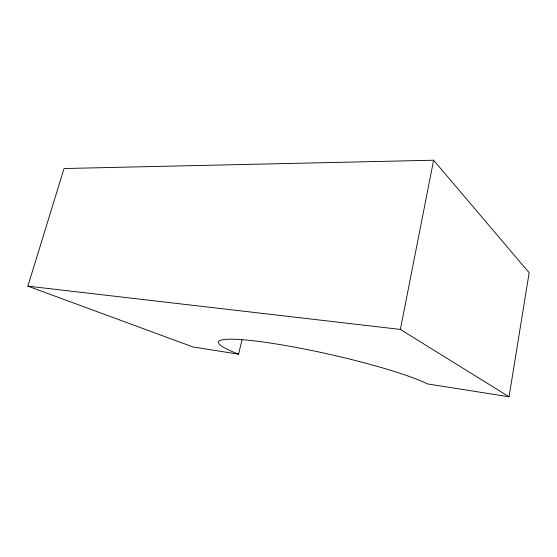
<?xml version="1.0" encoding="UTF-8"?>
<svg xmlns="http://www.w3.org/2000/svg" width="557" height="557" viewBox="0 0 557 557"><rect width="100%" height="100%" fill="white"/><g stroke="black" fill="none" stroke-linecap="round" stroke-linejoin="round"><path stroke-width="0.84" d="M509.056 396.779L529.15 272.735L433.618 160.221L64.055 168.527L27.85 286.145L193.154 347.011L238.577 354.168A111.017 12.372 12.7 0 1 274.796 343.739A111.017 12.372 12.7 0 1 427.316 383.898L509.056 396.779L400.372 329.424L27.85 286.145M400.372 329.424L433.618 160.221M238.577 354.168L242.023 339.902"/></g></svg>
